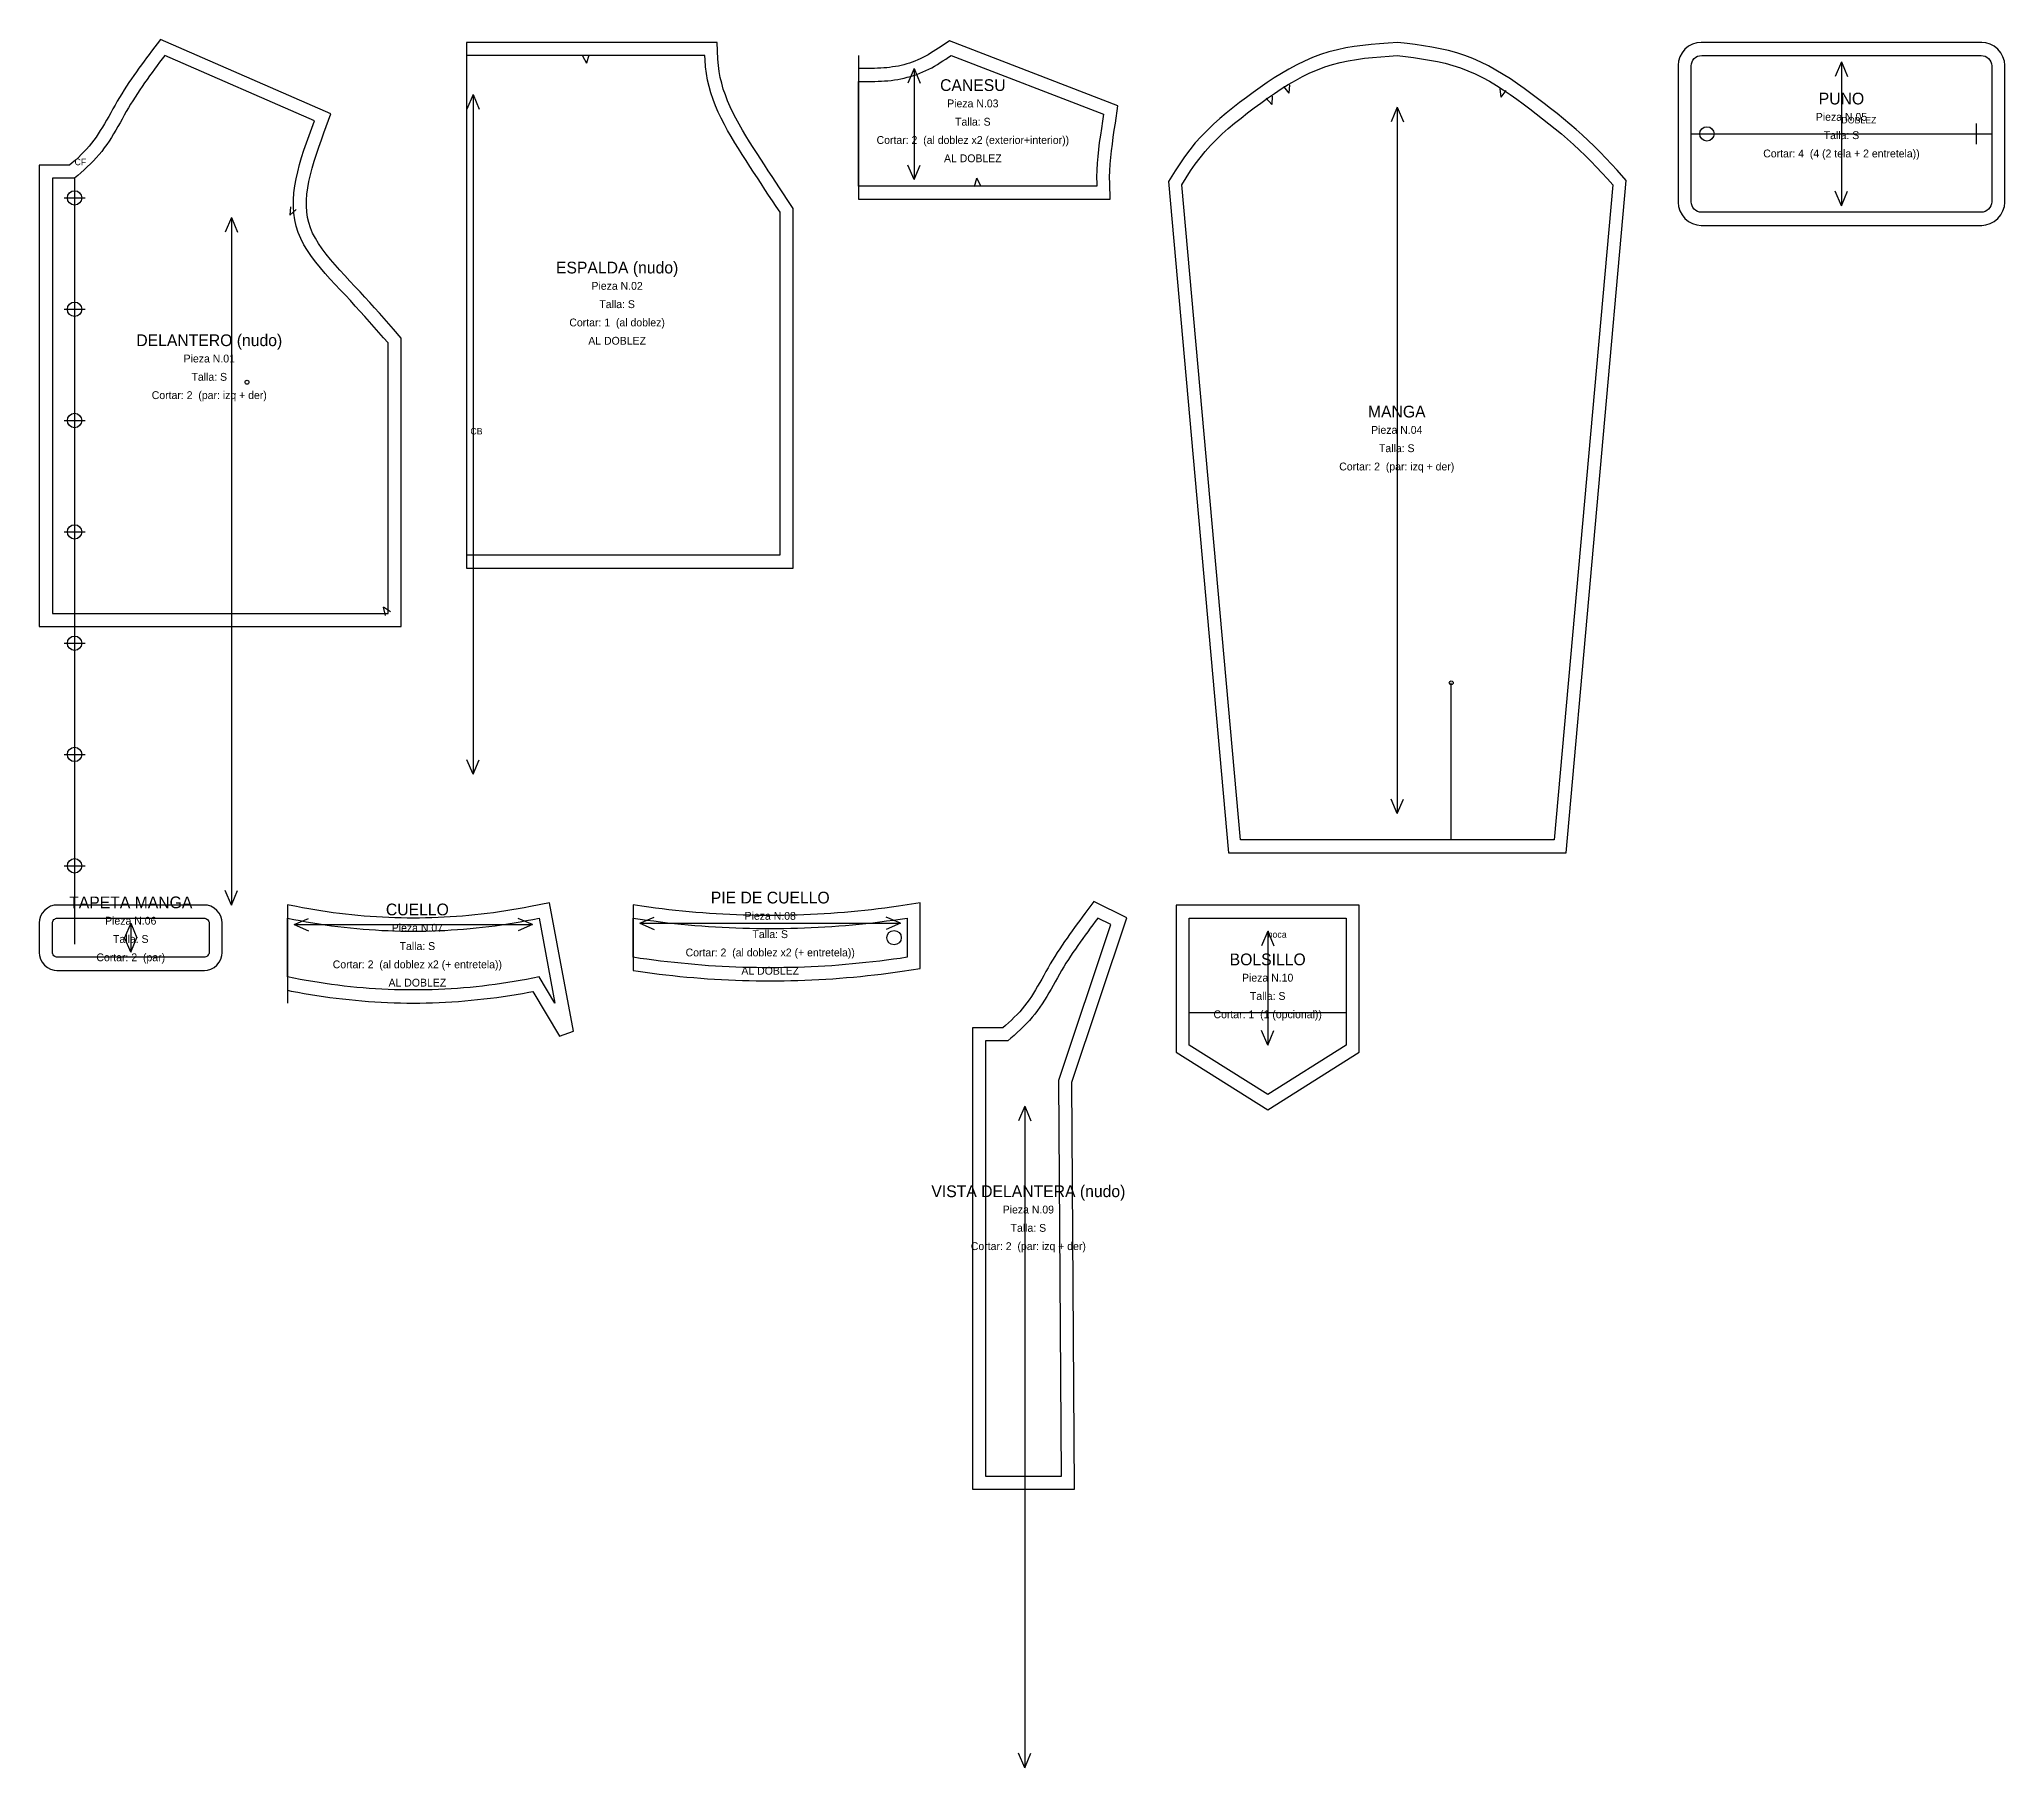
# Model space of a CAD drawing. Header units: centimetres. Extents: x -1 to 149, y -131 to 1.
import ezdxf
from ezdxf.enums import TextEntityAlignment as Align

# ---------------------------------------------------------------- set-up
doc = ezdxf.new("R2010")
doc.units = ezdxf.units.CM
for name, color, linetype in [('BOTONES', 30, 'Continuous'), ('CENTROS', 5, 'Continuous'), ('CONSTRUCCION', 8, 'Continuous'), ('CORTE', 1, 'Continuous'), ('COSTURA', 3, 'Continuous'), ('DOBLEZ', 6, 'Continuous'), ('HILO', 2, 'Continuous'), ('OJAL', 200, 'Continuous'), ('PIQUETES', 4, 'Continuous'), ('REFERENCIAS', 9, 'Continuous'), ('TEXTOS', 7, 'Continuous')]:
    doc.layers.add(name, color=color, linetype=linetype)

msp = doc.modelspace()

# ---------------------------------------------------------------- linework, layer by layer
at = {"layer": 'BOTONES'}
for centre in [(126.65, -6), (1.7, -10.9), (1.7, -19.42), (1.7, -27.93), (1.7, -36.45), (1.7, -44.97), (1.7, -53.48), (1.7, -62), (64.43, -67.5)]:
    msp.add_circle(centre, 0.55, dxfattribs=at)
at = {"layer": 'CENTROS'}
for centre in [(14.9, -25), (107.08, -48)]:
    msp.add_circle(centre, 0.15, dxfattribs=at)
at = {"layer": 'CONSTRUCCION'}
for p, q in [((125.45, -6), (148.45, -6)), ((1.7, -9.4), (1.7, -68)), ((107.08, -60), (107.08, -48)), ((87.03, -73.22), (99.03, -73.22))]:
    msp.add_line(p, q, dxfattribs=at)
at = {"layer": 'CORTE'}
for points in [[(-1, -8.4), (-1, -43.7), (26.7, -43.7), (26.7, -21.62), (26.1, -20.94), (25.75, -20.54), (25.39, -20.13), (25.03, -19.72), (24.67, -19.32), (24.3, -18.91), (23.93, -18.5), (23.55, -18.08), (23.16, -17.67), (22.77, -17.26), (22.38, -16.84), (22.01, -16.43), (21.64, -16.02), (21.29, -15.61), (20.96, -15.2), (20.65, -14.8), (20.38, -14.39), (20.13, -13.99), (19.92, -13.59), (19.75, -13.19), (19.62, -12.79), (19.53, -12.39), (19.47, -11.97), (19.45, -11.53), (19.45, -11.08), (19.49, -10.61), (19.55, -10.13), (19.64, -9.64), (19.75, -9.13), (19.89, -8.62), (20.04, -8.09), (20.21, -7.55), (20.39, -7.01), (20.59, -6.46), (20.79, -5.91), (21.32, -4.46), (8.27, 1.23), (7.6, 0.34), (7.41, 0.08), (7.21, -0.19), (7.02, -0.45), (6.82, -0.72), (6.63, -0.98), (6.43, -1.25), (6.24, -1.53), (6.05, -1.8), (5.86, -2.08), (5.68, -2.36), (5.49, -2.64), (5.31, -2.93), (5.14, -3.22), (4.96, -3.51), (4.8, -3.8), (4.63, -4.09), (4.47, -4.38), (4.31, -4.66), (4.15, -4.94), (3.99, -5.22), (3.83, -5.49), (3.67, -5.75), (3.51, -6), (3.34, -6.25), (3.17, -6.49), (2.99, -6.72), (2.81, -6.94), (2.62, -7.16), (2.42, -7.37), (2.21, -7.59), (1.99, -7.8), (1.76, -8.01), (1.52, -8.22), (1.32, -8.4), (-1, -8.4)], [(55.96, -10.58), (55.67, -10.14), (55.38, -9.7), (55.09, -9.27), (54.8, -8.83), (54.51, -8.38), (54.22, -7.94), (53.94, -7.5), (53.65, -7.05), (53.37, -6.6), (53.09, -6.16), (52.82, -5.71), (52.57, -5.26), (52.32, -4.81), (52.1, -4.37), (51.88, -3.92), (51.69, -3.47), (51.52, -3.02), (51.36, -2.57), (51.24, -2.13), (51.13, -1.68), (51.05, -1.22), (50.99, -0.76), (50.95, -0.28), (50.9, 1), (31.7, 1), (31.7, -39.22), (56.7, -39.22), (56.7, -11.7), (56.24, -11.01), (55.96, -10.58)], [(80.94, -9.8), (80.93, -9.32), (80.95, -8.82), (80.98, -8.32), (81.02, -7.81), (81.07, -7.3), (81.14, -6.78), (81.21, -6.25), (81.28, -5.72), (81.37, -5.19), (81.57, -3.86), (68.67, 1.12), (68.03, 0.69), (67.83, 0.55), (67.63, 0.42), (67.43, 0.29), (67.23, 0.17), (67.04, 0.05), (66.84, -0.05), (66.64, -0.16), (66.44, -0.25), (66.24, -0.34), (66.03, -0.43), (65.82, -0.51), (65.61, -0.58), (65.4, -0.65), (65.19, -0.71), (64.97, -0.76), (64.76, -0.81), (64.54, -0.85), (64.32, -0.88), (64.09, -0.91), (63.87, -0.94), (63.64, -0.96), (63.41, -0.97), (63.17, -0.98), (62.93, -0.99), (62.69, -1), (62.45, -1), (62.2, -1), (61.95, -1), (61.7, -1), (61.7, -11), (80.98, -11), (80.94, -9.8)], [(90.04, -61), (115.87, -61), (120.48, -9.56), (119.77, -8.77), (119.35, -8.31), (118.92, -7.85), (118.48, -7.39), (118.03, -6.94), (117.57, -6.51), (117.11, -6.08), (116.64, -5.66), (116.16, -5.25), (115.67, -4.85), (115.18, -4.45), (114.69, -4.06), (114.19, -3.67), (113.69, -3.29), (113.18, -2.91), (112.67, -2.53), (112.15, -2.16), (111.61, -1.8), (111.06, -1.45), (110.5, -1.12), (109.93, -0.8), (109.34, -0.51), (108.74, -0.24), (108.12, -0.01), (107.5, 0.19), (106.86, 0.37), (106.23, 0.51), (105.59, 0.63), (104.96, 0.74), (104.33, 0.83), (103.7, 0.91), (102.98, 1), (102.24, 0.95), (101.6, 0.9), (100.96, 0.84), (100.31, 0.77), (99.66, 0.68), (99.01, 0.57), (98.37, 0.43), (97.72, 0.27), (97.08, 0.06), (96.46, -0.17), (95.84, -0.43), (95.25, -0.72), (94.66, -1.04), (94.09, -1.37), (93.53, -1.72), (92.98, -2.08), (92.45, -2.45), (91.92, -2.83), (91.4, -3.21), (90.88, -3.6), (90.36, -4), (89.86, -4.41), (89.36, -4.83), (88.87, -5.27), (88.39, -5.73), (87.93, -6.2), (87.49, -6.69), (87.06, -7.21), (86.67, -7.75), (86.3, -8.29), (85.95, -8.83), (85.44, -9.65), (90.04, -61)], [(124.45, -11.25), (124.48, -11.55), (124.58, -11.89), (124.75, -12.2), (124.97, -12.48), (125.24, -12.7), (125.56, -12.87), (125.89, -12.97), (126.2, -13), (147.69, -13), (148, -12.97), (148.34, -12.87), (148.65, -12.7), (148.92, -12.48), (149.15, -12.2), (149.31, -11.89), (149.42, -11.55), (149.45, -11.25), (149.45, -0.75), (149.42, -0.45), (149.31, -0.11), (149.15, 0.2), (148.92, 0.48), (148.65, 0.7), (148.34, 0.87), (148, 0.97), (147.69, 1), (126.2, 1), (125.89, 0.97), (125.56, 0.87), (125.24, 0.7), (124.97, 0.48), (124.75, 0.2), (124.58, -0.11), (124.48, -0.45), (124.45, -0.75), (124.45, -11.25)], [(-1, -68.65), (-0.98, -68.87), (-0.9, -69.14), (-0.77, -69.38), (-0.59, -69.59), (-0.38, -69.77), (-0.14, -69.9), (0.13, -69.98), (0.35, -70), (11.65, -70), (11.87, -69.98), (12.14, -69.9), (12.38, -69.77), (12.59, -69.59), (12.77, -69.38), (12.9, -69.14), (12.98, -68.87), (13, -68.65), (13, -66.35), (12.98, -66.13), (12.9, -65.86), (12.77, -65.62), (12.59, -65.41), (12.38, -65.23), (12.14, -65.1), (11.87, -65.02), (11.65, -65), (0.35, -65), (0.13, -65.02), (-0.14, -65.1), (-0.38, -65.23), (-0.59, -65.41), (-0.77, -65.62), (-0.9, -65.86), (-0.98, -66.13), (-1, -66.35), (-1, -68.65)], [(18.78, -71.67), (19.27, -71.76), (19.76, -71.85), (20.25, -71.93), (20.75, -72), (21.24, -72.07), (21.73, -72.13), (22.22, -72.19), (22.71, -72.24), (23.2, -72.29), (23.7, -72.34), (24.19, -72.37), (24.68, -72.41), (25.17, -72.44), (25.66, -72.46), (26.16, -72.48), (26.65, -72.49), (27.14, -72.5), (27.63, -72.5), (28.12, -72.5), (28.62, -72.49), (29.11, -72.48), (29.6, -72.46), (30.09, -72.44), (30.58, -72.41), (31.08, -72.37), (31.57, -72.34), (32.06, -72.29), (32.55, -72.24), (33.04, -72.19), (33.53, -72.13), (34.03, -72.07), (34.52, -72), (35.01, -71.93), (35.5, -71.85), (35.99, -71.76), (36.48, -71.67), (36.77, -71.62), (38.82, -75.04), (39.88, -74.64), (38.06, -64.82), (36.59, -65.12), (36.12, -65.21), (35.65, -65.29), (35.17, -65.37), (34.7, -65.45), (34.23, -65.52), (33.76, -65.59), (33.29, -65.65), (32.82, -65.7), (32.34, -65.76), (31.87, -65.8), (31.4, -65.84), (30.93, -65.88), (30.46, -65.91), (29.99, -65.94), (29.52, -65.96), (29.05, -65.98), (28.57, -65.99), (28.1, -66), (27.63, -66), (27.16, -66), (26.69, -65.99), (26.22, -65.98), (25.75, -65.96), (25.28, -65.94), (24.8, -65.91), (24.33, -65.88), (23.86, -65.84), (23.39, -65.8), (22.92, -65.76), (22.45, -65.7), (21.98, -65.65), (21.5, -65.59), (21.03, -65.52), (20.56, -65.45), (20.09, -65.37), (19.62, -65.29), (19.15, -65.21), (18.68, -65.12), (18, -64.98), (18, -71.52), (18.29, -71.58), (18.78, -71.67)], [(45.38, -70.14), (45.91, -70.21), (46.44, -70.28), (46.97, -70.34), (47.5, -70.4), (48.03, -70.46), (48.57, -70.51), (49.1, -70.55), (49.63, -70.6), (50.16, -70.64), (50.69, -70.67), (51.22, -70.7), (51.76, -70.73), (52.29, -70.75), (52.82, -70.77), (53.35, -70.78), (53.88, -70.79), (54.41, -70.8), (54.95, -70.8), (55.48, -70.8), (56.01, -70.79), (56.54, -70.78), (57.07, -70.77), (57.6, -70.75), (58.14, -70.73), (58.67, -70.7), (59.2, -70.67), (59.73, -70.64), (60.26, -70.6), (60.79, -70.55), (61.33, -70.51), (61.86, -70.46), (62.39, -70.4), (62.92, -70.34), (63.45, -70.28), (63.98, -70.21), (64.52, -70.14), (65.05, -70.07), (66.43, -69.86), (66.43, -64.84), (64.76, -65.09), (64.24, -65.16), (63.73, -65.23), (63.21, -65.3), (62.69, -65.36), (62.18, -65.41), (61.66, -65.47), (61.14, -65.52), (60.63, -65.56), (60.11, -65.6), (59.59, -65.64), (59.08, -65.67), (58.56, -65.7), (58.04, -65.73), (57.53, -65.75), (57.01, -65.77), (56.5, -65.78), (55.98, -65.79), (55.46, -65.8), (54.95, -65.8), (54.43, -65.8), (53.91, -65.79), (53.4, -65.78), (52.88, -65.77), (52.36, -65.75), (51.85, -65.73), (51.33, -65.7), (50.81, -65.67), (50.3, -65.64), (49.78, -65.6), (49.26, -65.56), (48.75, -65.52), (48.23, -65.47), (47.71, -65.41), (47.2, -65.36), (46.68, -65.3), (46.17, -65.23), (45.65, -65.16), (45.13, -65.09), (44.46, -64.99), (44.46, -70.01), (44.84, -70.07), (45.38, -70.14)], [(70.43, -74.4), (70.43, -109.7), (78.25, -109.7), (78.03, -78.56), (82.25, -65.99), (79.73, -64.73), (79.03, -65.66), (78.84, -65.92), (78.64, -66.19), (78.45, -66.45), (78.25, -66.72), (78.06, -66.98), (77.86, -67.25), (77.67, -67.53), (77.48, -67.8), (77.29, -68.08), (77.11, -68.36), (76.92, -68.64), (76.74, -68.93), (76.56, -69.22), (76.39, -69.51), (76.22, -69.8), (76.06, -70.09), (75.9, -70.38), (75.74, -70.66), (75.58, -70.94), (75.42, -71.22), (75.26, -71.49), (75.1, -71.75), (74.94, -72), (74.77, -72.25), (74.6, -72.49), (74.42, -72.72), (74.24, -72.94), (74.05, -73.16), (73.85, -73.37), (73.63, -73.59), (73.41, -73.8), (73.19, -74.01), (72.95, -74.22), (72.75, -74.4), (70.43, -74.4)], [(86.03, -76.27), (93.03, -80.68), (100.03, -76.27), (100.03, -65), (86.03, -65), (86.03, -76.27)]]:
    msp.add_lwpolyline(points, close=True, dxfattribs=at)
at = {"layer": 'COSTURA'}
for points in [[(25.7, -22), (25.35, -21.6), (25, -21.2), (24.64, -20.79), (24.28, -20.39), (23.92, -19.98), (23.56, -19.58), (23.19, -19.17), (22.81, -18.76), (22.43, -18.35), (22.04, -17.94), (21.65, -17.52), (21.27, -17.11), (20.89, -16.68), (20.52, -16.25), (20.17, -15.82), (19.84, -15.38), (19.53, -14.93), (19.26, -14.48), (19.02, -14.01), (18.82, -13.54), (18.66, -13.06), (18.55, -12.57), (18.48, -12.07), (18.45, -11.56), (18.45, -11.04), (18.49, -10.51), (18.56, -9.98), (18.66, -9.44), (18.78, -8.9), (18.92, -8.35), (19.08, -7.8), (19.26, -7.24), (19.45, -6.68), (19.65, -6.12), (19.85, -5.56), (20.06, -5), (8.6, 0), (8.4, -0.26), (8.21, -0.52), (8.02, -0.78), (7.82, -1.04), (7.63, -1.3), (7.44, -1.57), (7.25, -1.83), (7.06, -2.1), (6.88, -2.37), (6.69, -2.64), (6.51, -2.91), (6.34, -3.18), (6.16, -3.46), (5.99, -3.73), (5.83, -4.02), (5.66, -4.3), (5.5, -4.58), (5.34, -4.87), (5.18, -5.16), (5.02, -5.44), (4.85, -5.72), (4.69, -6), (4.52, -6.28), (4.34, -6.55), (4.16, -6.82), (3.97, -7.08), (3.78, -7.34), (3.57, -7.59), (3.36, -7.83), (3.14, -8.07), (2.91, -8.3), (2.67, -8.52), (2.43, -8.75), (2.19, -8.97), (1.95, -9.18), (1.7, -9.4), (0, -9.4), (0, -42.7), (25.7, -42.7)], [(55.7, -12), (55.41, -11.56), (55.12, -11.13), (54.83, -10.69), (54.54, -10.25), (54.26, -9.81), (53.97, -9.37), (53.68, -8.93), (53.39, -8.49), (53.1, -8.04), (52.81, -7.59), (52.52, -7.13), (52.24, -6.68), (51.96, -6.21), (51.69, -5.75), (51.44, -5.28), (51.2, -4.81), (50.97, -4.33), (50.76, -3.85), (50.58, -3.36), (50.41, -2.87), (50.27, -2.38), (50.15, -1.88), (50.06, -1.37), (50, -0.86), (49.96, -0.34), (49.94, 0), (31.7, 0), (31.7, -38.22), (55.7, -38.22)], [(61.7, -2), (61.95, -2), (62.2, -2), (62.46, -2), (62.71, -2), (62.96, -1.99), (63.21, -1.98), (63.46, -1.97), (63.71, -1.95), (63.96, -1.93), (64.21, -1.91), (64.46, -1.87), (64.71, -1.83), (64.95, -1.79), (65.2, -1.73), (65.44, -1.67), (65.69, -1.61), (65.93, -1.53), (66.16, -1.45), (66.4, -1.36), (66.63, -1.26), (66.86, -1.16), (67.09, -1.05), (67.31, -0.94), (67.53, -0.81), (67.75, -0.69), (67.96, -0.55), (68.17, -0.42), (68.38, -0.28), (68.59, -0.14), (68.8, 0), (80.46, -4.5), (80.38, -5.04), (80.3, -5.58), (80.22, -6.11), (80.14, -6.65), (80.08, -7.19), (80.02, -7.72), (79.98, -8.25), (79.95, -8.78), (79.93, -9.3), (79.94, -9.83), (79.94, -10), (61.7, -10)], [(86.46, -9.9), (86.79, -9.37), (87.13, -8.84), (87.48, -8.33), (87.85, -7.83), (88.25, -7.35), (88.66, -6.88), (89.1, -6.44), (89.55, -6.01), (90.01, -5.59), (90.49, -5.18), (90.99, -4.79), (91.49, -4.4), (91.99, -4.02), (92.5, -3.64), (93.02, -3.27), (93.54, -2.91), (94.07, -2.56), (94.61, -2.23), (95.15, -1.91), (95.7, -1.62), (96.26, -1.34), (96.83, -1.1), (97.41, -0.88), (98, -0.7), (98.59, -0.54), (99.2, -0.41), (99.82, -0.31), (100.44, -0.22), (101.06, -0.15), (101.69, -0.1), (102.32, -0.05), (102.95, 0), (103.57, -0.08), (104.19, -0.16), (104.81, -0.25), (105.42, -0.35), (106.02, -0.47), (106.62, -0.6), (107.21, -0.76), (107.79, -0.95), (108.36, -1.17), (108.92, -1.41), (109.47, -1.69), (110.01, -1.98), (110.54, -2.3), (111.06, -2.64), (111.58, -2.98), (112.09, -3.35), (112.59, -3.71), (113.09, -4.09), (113.58, -4.47), (114.07, -4.85), (114.56, -5.23), (115.04, -5.62), (115.51, -6.01), (115.98, -6.41), (116.44, -6.82), (116.89, -7.24), (117.34, -7.66), (117.77, -8.09), (118.2, -8.54), (118.62, -8.99), (119.03, -9.44), (119.45, -9.9), (114.95, -60), (90.95, -60)], [(125.45, -0.8), (125.46, -0.64), (125.51, -0.49), (125.58, -0.36), (125.68, -0.23), (125.8, -0.13), (125.94, -0.06), (126.09, -0.02), (126.25, 0), (147.65, 0), (147.8, -0.02), (147.95, -0.06), (148.09, -0.13), (148.21, -0.23), (148.31, -0.36), (148.38, -0.49), (148.43, -0.64), (148.45, -0.8), (148.45, -11.2), (148.43, -11.36), (148.38, -11.51), (148.31, -11.64), (148.21, -11.77), (148.09, -11.87), (147.95, -11.94), (147.8, -11.98), (147.65, -12), (126.25, -12), (126.09, -11.98), (125.94, -11.94), (125.8, -11.87), (125.68, -11.77), (125.58, -11.64), (125.51, -11.51), (125.46, -11.36), (125.45, -11.2)], [(0, -66.4), (0.01, -66.32), (0.03, -66.25), (0.07, -66.18), (0.12, -66.12), (0.18, -66.07), (0.25, -66.03), (0.32, -66.01), (0.4, -66), (11.6, -66), (11.68, -66.01), (11.75, -66.03), (11.82, -66.07), (11.88, -66.12), (11.93, -66.18), (11.97, -66.25), (11.99, -66.32), (12, -66.4), (12, -68.6), (11.99, -68.68), (11.97, -68.75), (11.93, -68.82), (11.88, -68.88), (11.82, -68.93), (11.75, -68.97), (11.68, -68.99), (11.6, -69), (0.4, -69), (0.32, -68.99), (0.25, -68.97), (0.18, -68.93), (0.12, -68.88), (0.07, -68.82), (0.03, -68.75), (0.01, -68.68), (0, -68.6)], [(18, -66), (18.48, -66.1), (18.96, -66.19), (19.44, -66.28), (19.93, -66.36), (20.41, -66.44), (20.89, -66.51), (21.37, -66.58), (21.85, -66.64), (22.33, -66.7), (22.82, -66.75), (23.3, -66.8), (23.78, -66.84), (24.26, -66.88), (24.74, -66.91), (25.22, -66.94), (25.71, -66.96), (26.19, -66.98), (26.67, -66.99), (27.15, -67), (27.63, -67), (28.11, -67), (28.6, -66.99), (29.08, -66.98), (29.56, -66.96), (30.04, -66.94), (30.52, -66.91), (31, -66.88), (31.48, -66.84), (31.97, -66.8), (32.45, -66.75), (32.93, -66.7), (33.41, -66.64), (33.89, -66.58), (34.37, -66.51), (34.86, -66.44), (35.34, -66.36), (35.82, -66.28), (36.3, -66.19), (36.78, -66.1), (37.26, -66), (38.46, -72.5), (37.26, -70.5), (36.78, -70.6), (36.3, -70.69), (35.82, -70.78), (35.34, -70.86), (34.86, -70.94), (34.37, -71.01), (33.89, -71.08), (33.41, -71.14), (32.93, -71.2), (32.45, -71.25), (31.97, -71.3), (31.48, -71.34), (31, -71.38), (30.52, -71.41), (30.04, -71.44), (29.56, -71.46), (29.08, -71.48), (28.6, -71.49), (28.11, -71.5), (27.63, -71.5), (27.15, -71.5), (26.67, -71.49), (26.19, -71.48), (25.71, -71.46), (25.22, -71.44), (24.74, -71.41), (24.26, -71.38), (23.78, -71.34), (23.3, -71.3), (22.82, -71.25), (22.33, -71.2), (21.85, -71.14), (21.37, -71.08), (20.89, -71.01), (20.41, -70.94), (19.93, -70.86), (19.44, -70.78), (18.96, -70.69), (18.48, -70.6), (18, -70.5)], [(44.46, -66), (44.99, -66.08), (45.51, -66.15), (46.04, -66.22), (46.56, -66.29), (47.08, -66.35), (47.61, -66.41), (48.13, -66.46), (48.66, -66.51), (49.18, -66.56), (49.71, -66.6), (50.23, -66.64), (50.75, -66.67), (51.28, -66.7), (51.8, -66.73), (52.33, -66.75), (52.85, -66.77), (53.37, -66.78), (53.9, -66.79), (54.42, -66.8), (54.95, -66.8), (55.47, -66.8), (55.99, -66.79), (56.52, -66.78), (57.04, -66.77), (57.57, -66.75), (58.09, -66.73), (58.61, -66.7), (59.14, -66.67), (59.66, -66.64), (60.19, -66.6), (60.71, -66.56), (61.24, -66.51), (61.76, -66.46), (62.28, -66.41), (62.81, -66.35), (63.33, -66.29), (63.86, -66.22), (64.38, -66.15), (64.9, -66.08), (65.43, -66), (65.43, -69), (64.9, -69.08), (64.38, -69.15), (63.86, -69.22), (63.33, -69.29), (62.81, -69.35), (62.28, -69.41), (61.76, -69.46), (61.24, -69.51), (60.71, -69.56), (60.19, -69.6), (59.66, -69.64), (59.14, -69.67), (58.61, -69.7), (58.09, -69.73), (57.57, -69.75), (57.04, -69.77), (56.52, -69.78), (55.99, -69.79), (55.47, -69.8), (54.95, -69.8), (54.42, -69.8), (53.9, -69.79), (53.37, -69.78), (52.85, -69.77), (52.33, -69.75), (51.8, -69.73), (51.28, -69.7), (50.75, -69.67), (50.23, -69.64), (49.71, -69.6), (49.18, -69.56), (48.66, -69.51), (48.13, -69.46), (47.61, -69.41), (47.08, -69.35), (46.56, -69.29), (46.04, -69.22), (45.51, -69.15), (44.99, -69.08), (44.46, -69)], [(77.03, -78.4), (81.03, -66.5), (80.03, -66), (79.83, -66.26), (79.64, -66.52), (79.44, -66.78), (79.25, -67.04), (79.06, -67.3), (78.87, -67.57), (78.68, -67.83), (78.49, -68.1), (78.31, -68.37), (78.12, -68.64), (77.94, -68.91), (77.77, -69.18), (77.59, -69.46), (77.42, -69.73), (77.25, -70.02), (77.09, -70.3), (76.93, -70.58), (76.77, -70.87), (76.61, -71.16), (76.45, -71.44), (76.28, -71.72), (76.12, -72), (75.95, -72.28), (75.77, -72.55), (75.59, -72.82), (75.4, -73.08), (75.21, -73.34), (75, -73.59), (74.79, -73.83), (74.56, -74.07), (74.34, -74.3), (74.1, -74.52), (73.86, -74.75), (73.62, -74.97), (73.37, -75.18), (73.13, -75.4), (71.43, -75.4), (71.43, -108.7), (77.25, -108.7)], [(87.03, -66), (99.03, -66), (99.03, -75.72), (93.03, -79.5), (87.03, -75.72)]]:
    msp.add_lwpolyline(points, close=True, dxfattribs=at)
at = {"layer": 'DOBLEZ'}
for p, q in [((31.7, 0), (31.7, -38.22)), ((61.7, 0), (61.7, -10)), ((18, -66), (18, -72.5)), ((44.46, -66), (44.46, -69.8))]:
    msp.add_line(p, q, dxfattribs=at)
at = {"layer": 'HILO'}
for p, q in [((65.96, -1), (65.49, -2.11)), ((65.96, -1), (65.96, -9.5)), ((65.96, -1), (66.43, -2.11)), ((136.95, -0.5), (136.48, -1.61)), ((136.95, -0.5), (136.95, -11.5)), ((136.95, -0.5), (137.41, -1.61)), ((32.2, -3), (31.73, -4.11)), ((32.2, -3), (32.2, -55)), ((32.2, -3), (32.67, -4.11)), ((102.95, -3.96), (102.49, -5.07)), ((102.95, -3.96), (102.95, -58)), ((102.95, -3.96), (103.42, -5.07)), ((65.96, -9.5), (65.49, -8.39)), ((65.96, -9.5), (66.43, -8.39)), ((136.95, -11.5), (136.48, -10.39)), ((136.95, -11.5), (137.41, -10.39)), ((13.7, -12.4), (13.23, -13.51)), ((13.7, -12.4), (13.7, -65)), ((13.7, -12.4), (14.17, -13.51)), ((32.2, -55), (31.73, -53.89)), ((32.2, -55), (32.67, -53.89)), ((102.95, -58), (102.49, -56.89)), ((102.95, -58), (103.42, -56.89)), ((13.7, -65), (13.23, -63.89)), ((13.7, -65), (14.17, -63.89)), ((18.5, -66.5), (19.61, -66.03)), ((36.76, -66.5), (35.66, -66.03)), ((44.96, -66.4), (46.07, -65.93)), ((64.93, -66.4), (63.82, -65.93)), ((6, -66.4), (5.53, -67.51)), ((6, -68.6), (5.53, -67.49)), ((6, -66.4), (6, -68.6)), ((6, -66.4), (6.47, -67.51)), ((6, -68.6), (6.47, -67.49)), ((18.5, -66.5), (36.76, -66.5)), ((18.5, -66.5), (19.61, -66.97)), ((36.76, -66.5), (35.66, -66.97)), ((44.96, -66.4), (64.93, -66.4)), ((44.96, -66.4), (46.07, -66.87)), ((64.93, -66.4), (63.82, -66.87)), ((93.03, -67), (92.56, -68.11)), ((93.03, -67), (93.03, -75.72)), ((93.03, -67), (93.5, -68.11)), ((93.03, -75.72), (92.56, -74.61)), ((93.03, -75.72), (93.5, -74.61)), ((74.43, -80.4), (73.96, -81.51)), ((74.43, -80.4), (74.43, -131)), ((74.43, -80.4), (74.9, -81.51)), ((74.43, -131), (73.96, -129.89)), ((74.43, -131), (74.9, -129.89))]:
    msp.add_line(p, q, dxfattribs=at)
at = {"layer": 'OJAL'}
for p, q in [((147.25, -5.2), (147.25, -6.8)), ((0.9, -10.9), (2.5, -10.9)), ((0.9, -19.42), (2.5, -19.42)), ((0.9, -27.93), (2.5, -27.93)), ((0.9, -36.45), (2.5, -36.45)), ((0.9, -44.97), (2.5, -44.97)), ((0.9, -53.48), (2.5, -53.48)), ((0.9, -62), (2.5, -62))]:
    msp.add_line(p, q, dxfattribs=at)
at = {"layer": 'PIQUETES'}
for p, q in [((41.06, 0.03), (40.89, -0.6)), ((40.58, -0.03), (40.89, -0.6)), ((94.24, -2.38), (94.64, -2.89)), ((94.7, -2.24), (94.64, -2.89)), ((110.81, -2.56), (110.87, -3.2)), ((111.27, -2.69), (110.87, -3.2)), ((92.91, -3.27), (93.34, -3.75)), ((93.36, -3.11), (93.34, -3.75)), ((70.58, -10.02), (70.77, -9.4)), ((71.06, -9.98), (70.77, -9.4)), ((18.24, -11.58), (18.18, -12.22)), ((18.67, -11.79), (18.18, -12.22)), ((25.51, -42.84), (25.34, -42.22)), ((25.89, -42.56), (25.34, -42.22))]:
    msp.add_line(p, q, dxfattribs=at)

# ---------------------------------------------------------------- texts
at = {"layer": 'REFERENCIAS'}
for s, p in [('DOBLEZ', (136.95, -5.2)), ('CF', (1.7, -8.4)), ('CB', (32, -29)), ('boca', (93.03, -67.5))]:
    msp.add_text(s, height=0.5, dxfattribs=at).set_placement(p)
at = {"layer": 'TEXTOS'}
for s, height, p in [('CANESU', 0.9, (70.46, -2.27)), ('PUNO', 0.9, (136.95, -3.3)), ('Pieza N.03', 0.6, (70.46, -3.67)), ('Pieza N.05', 0.6, (136.95, -4.7)), ('Talla: S', 0.6, (70.46, -5.07)), ('Talla: S', 0.6, (136.95, -6.1)), ('Cortar: 2  (al doblez x2 (exterior+interior))', 0.6, (70.46, -6.47)), ('Cortar: 4  (4 (2 tela + 2 entretela))', 0.6, (136.95, -7.5)), ('AL DOBLEZ', 0.6, (70.46, -7.87)), ('ESPALDA (nudo)', 0.9, (43.23, -16.23)), ('Pieza N.02', 0.6, (43.23, -17.63)), ('Talla: S', 0.6, (43.23, -19.03)), ('Cortar: 1  (al doblez)', 0.6, (43.23, -20.43)), ('DELANTERO (nudo)', 0.9, (12.01, -21.79)), ('AL DOBLEZ', 0.6, (43.23, -21.83)), ('Pieza N.01', 0.6, (12.01, -23.19)), ('Talla: S', 0.6, (12.01, -24.59)), ('Cortar: 2  (par: izq + der)', 0.6, (12.01, -25.99)), ('MANGA', 0.9, (102.91, -27.25)), ('Pieza N.04', 0.6, (102.91, -28.65)), ('Talla: S', 0.6, (102.91, -30.05)), ('Cortar: 2  (par: izq + der)', 0.6, (102.91, -31.45)), ('TAPETA MANGA', 0.9, (6, -64.8)), ('PIE DE CUELLO', 0.9, (54.95, -64.43)), ('Pieza N.06', 0.6, (6, -66.2)), ('CUELLO', 0.9, (27.94, -65.34)), ('Pieza N.08', 0.6, (54.95, -65.83)), ('Talla: S', 0.6, (6, -67.6)), ('Pieza N.07', 0.6, (27.94, -66.74)), ('Talla: S', 0.6, (54.95, -67.23)), ('Cortar: 2  (par)', 0.6, (6, -69)), ('Talla: S', 0.6, (27.94, -68.14)), ('Cortar: 2  (al doblez x2 (+ entretela))', 0.6, (54.95, -68.63)), ('BOLSILLO', 0.9, (93.03, -69.16)), ('Cortar: 2  (al doblez x2 (+ entretela))', 0.6, (27.94, -69.54)), ('AL DOBLEZ', 0.6, (27.94, -70.94)), ('AL DOBLEZ', 0.6, (54.95, -70.03)), ('Pieza N.10', 0.6, (93.03, -70.56)), ('Talla: S', 0.6, (93.03, -71.96)), ('Cortar: 1  (1 (opcional))', 0.6, (93.03, -73.36)), ('VISTA DELANTERA (nudo)', 0.9, (74.71, -86.9)), ('Pieza N.09', 0.6, (74.71, -88.3)), ('Talla: S', 0.6, (74.71, -89.7)), ('Cortar: 2  (par: izq + der)', 0.6, (74.71, -91.1))]:
    msp.add_text(s, height=height, dxfattribs=at).set_placement(p, align=Align.MIDDLE_CENTER)

doc.saveas('drawing.dxf')
